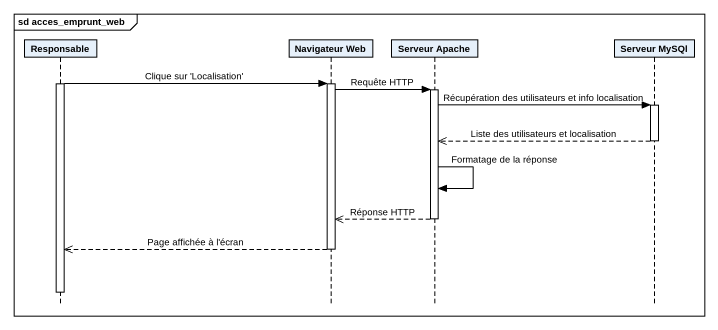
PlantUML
@startuml
mainframe sd acces_emprunt_web
hide footbox
participant Responsable
participant "Navigateur Web" as Navigateur_Web
participant "Serveur Apache" as Serveur_Apache
participant "Serveur MySQl" as Serveur_MySQl

activate Responsable
Responsable -> Navigateur_Web : Clique sur 'Localisation'
activate Navigateur_Web
Navigateur_Web -> Serveur_Apache : Requête HTTP
activate Serveur_Apache
Serveur_Apache -> Serveur_MySQl : Récupération des utilisateurs et info localisation
activate Serveur_MySQl
Serveur_MySQl -->> Serveur_Apache : Liste des utilisateurs et localisation
deactivate Serveur_MySQl
Serveur_Apache -> Serveur_Apache : Formatage de la réponse
Serveur_Apache -->> Navigateur_Web : Réponse HTTP
deactivate Serveur_Apache
Navigateur_Web -->> Responsable : Page affichée à l'écran
deactivate Navigateur_Web
deactivate Responsable
@enduml
